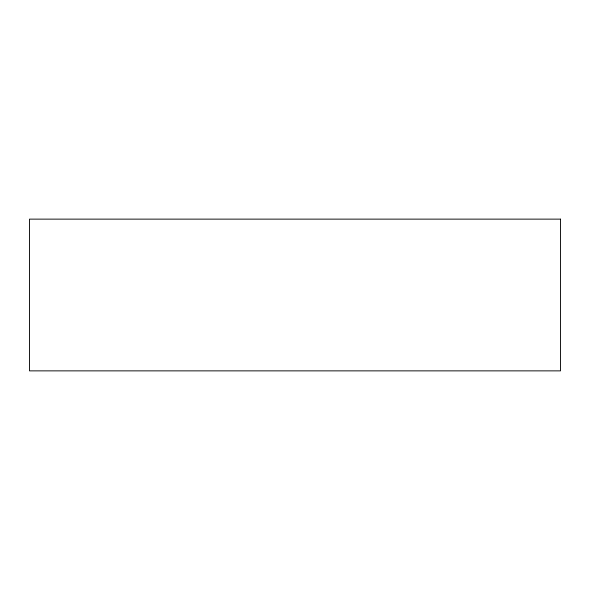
<?xml version="1.0" encoding="UTF-8"?>
<svg xmlns="http://www.w3.org/2000/svg" width="590" height="590" viewBox="0 0 590 590"><rect width="100%" height="100%" fill="white"/><g stroke="black" fill="none" stroke-linecap="round" stroke-linejoin="round"><path stroke-width="0.89" d="M560.5 219.133L29.5 219.133L29.5 370.867L560.5 370.867L560.5 219.133"/></g></svg>
